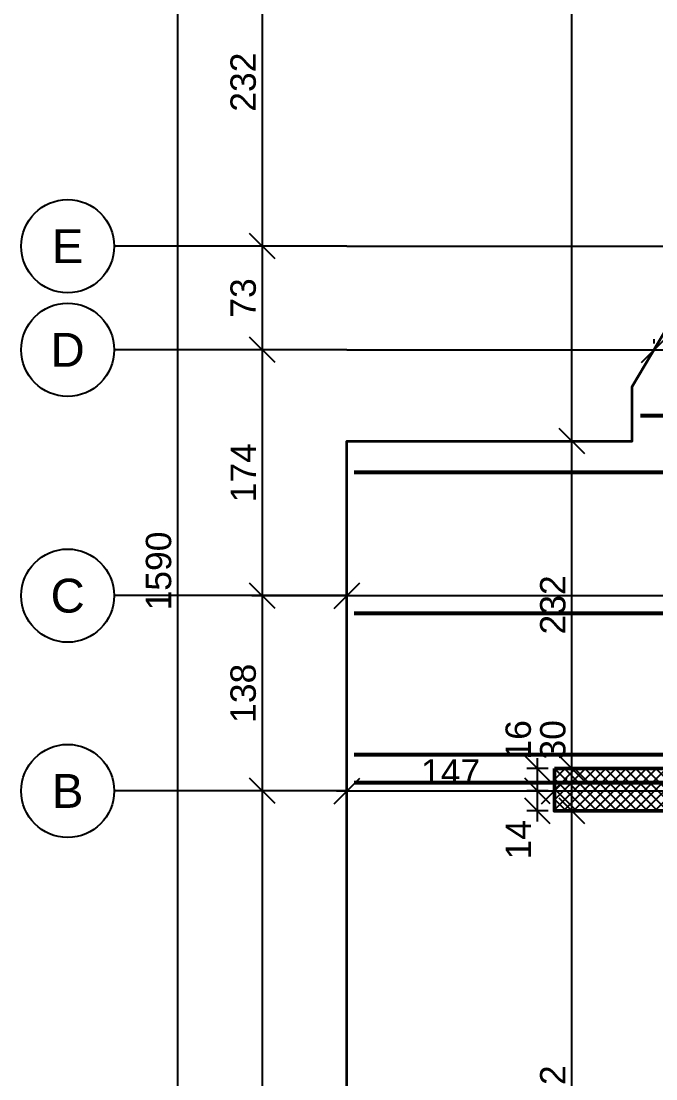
# Model space of a CAD drawing. Header units: millimetres. Extents: x -231 to 4719, y -2977 to 4533.
# Drawn here: x -231 to 219, y -2227 to -1478 of the extents above; entities that cross this region are included whole.
import ezdxf
from ezdxf.enums import TextEntityAlignment as Align

# ---------------------------------------------------------------- set-up
doc = ezdxf.new("R2010")
doc.units = ezdxf.units.MM
for name, color, linetype in [('FW_AXIS', 7, 'Continuous'), ('FW_DIM', 7, 'Continuous'), ('FW_WALL_HATCH', 8, 'Continuous'), ('REB_TOP_MESH_X', 5, 'Continuous')]:
    doc.layers.add(name, color=color, linetype=linetype)
doc.layers.add('SLAB', color=3, linetype='Continuous', lineweight=35)
doc.layers.add('WALL', color=1, linetype='Continuous', lineweight=50)
doc.styles.add('REBAR_TXT', font='arial.ttf')
doc.styles.get("Standard").update_dxf_attribs({"font": 'arial.ttf'})
doc.dimstyles.new('FW_DIM', dxfattribs={"dimtxt": 18, "dimasz": 9, "dimexe": 7.5, "dimexo": 4.5, "dimgap": 4.5, "dimtad": 1, "dimdec": 0, "dimtxsty": 'Standard', "dimtsz": 9, "dimcen": 2.5, "dimdle": 7.5, "dimclrd": 256, "dimclre": 256, "dimclrt": 7, "dimazin": 3, "dimtfac": 1, "dimtmove": 2, "dimatfit": 3})
doc.dimstyles.new('REBAR M-200', dxfattribs={"dimtxt": 15, "dimasz": 15, "dimexe": 25, "dimexo": 12.5, "dimgap": 10, "dimtad": 1, "dimdec": 0, "dimtxsty": 'Standard', "dimblk": 'NONE', "dimcen": 50, "dimse1": 1, "dimse2": 1, "dimclrd": 6, "dimclre": 6, "dimclrt": 7, "dimazin": 3, "dimtfac": 1, "dimtmove": 2, "dimatfit": 3, "dimldrblk": 'NONE', "dimlwd": 53})

# ---------------------------------------------------------------- blocks, each defined once
blk = doc.blocks.new('*D563')
at = {"color": 6, "lineweight": 53}
blk.add_line((5, -2017.62), (1102.5, -2017.62), dxfattribs=at)
at = {"layer": 'Defpoints'}
for p in [(5, -2017.62), (5, -2017.62), (1102.5, -2017.62)]:
    blk.add_point(p, dxfattribs=at)
at = {"layer": 'REB_TOP_MESH_X', "color": 7, "insert": (553.75, -2000.12), "char_height": 15, "attachment_point": 5}
blk.add_mtext('1098', dxfattribs=at)
blk = doc.blocks.new('_NONE')
blk = doc.blocks.new('*D576')
at = {"color": 6, "lineweight": 53}
blk.add_line((5, -1897.62), (993, -1897.62), dxfattribs=at)
at = {"layer": 'Defpoints'}
for p in [(5, -1897.62), (5, -1897.62), (993, -1897.62)]:
    blk.add_point(p, dxfattribs=at)
at = {"layer": 'REB_TOP_MESH_X', "color": 7, "insert": (499, -1880.12), "char_height": 15, "attachment_point": 5}
blk.add_mtext('988', dxfattribs=at)
blk = doc.blocks.new('*D577')
at = {"color": 6, "lineweight": 53}
blk.add_line((5, -1997.62), (993, -1997.62), dxfattribs=at)
at = {"layer": 'Defpoints'}
for p in [(5, -1997.62), (5, -1997.62), (993, -1997.62)]:
    blk.add_point(p, dxfattribs=at)
at = {"layer": 'REB_TOP_MESH_X', "color": 7, "insert": (499, -1980.12), "char_height": 15, "attachment_point": 5}
blk.add_mtext('988', dxfattribs=at)
blk = doc.blocks.new('*D578')
at = {"color": 6, "lineweight": 53}
blk.add_line((5, -1797.62), (608, -1797.62), dxfattribs=at)
at = {"layer": 'Defpoints'}
for p in [(5, -1797.62), (5, -1797.62), (608, -1797.62)]:
    blk.add_point(p, dxfattribs=at)
at = {"layer": 'REB_TOP_MESH_X', "color": 7, "insert": (306.5, -1780.12), "char_height": 15, "attachment_point": 5}
blk.add_mtext('603', dxfattribs=at)
blk = doc.blocks.new('*D588')
at = {"color": 6, "lineweight": 53}
blk.add_line((208, -1757.62), (608, -1757.62), dxfattribs=at)
at = {"layer": 'Defpoints'}
for p in [(208, -1757.62), (208, -1757.62), (608, -1757.62)]:
    blk.add_point(p, dxfattribs=at)
at = {"layer": 'REB_TOP_MESH_X', "color": 7, "insert": (408, -1740.12), "char_height": 15, "attachment_point": 5}
blk.add_mtext('400', dxfattribs=at)
blk = doc.blocks.new('_OBLIQUE')
at = {"color": 0, "linetype": 'BYBLOCK'}
blk.add_line((-0.5, -0.5), (0.5, 0.5), dxfattribs=at)
blk = doc.blocks.new('*D599')
for p, q in [((135, -2045.21), (135, -2016.04)), ((142.5, -2023.54), (127.5, -2023.54)), ((142.5, -2037.71), (127.5, -2037.71))]:
    blk.add_line(p, q)
at = {"layer": 'Defpoints'}
for p in [(147, -2023.54), (135, -2037.71), (147, -2037.71)]:
    blk.add_point(p, dxfattribs=at)
at = {"layer": 'FW_DIM', "xscale": 18, "yscale": 18, "rotation": 90}
for p in [(135, -2023.54), (135, -2037.71)]:
    blk.add_blockref('_OBLIQUE', p, dxfattribs=at)
at = {"layer": 'FW_DIM', "color": 7, "insert": (121.5, -2058.11), "char_height": 18, "attachment_point": 5, "rotation": 90}
blk.add_mtext('14', dxfattribs=at)
blk = doc.blocks.new('*D600')
for p, q in [((135, -2031.04), (135, -2000.21)), ((142.5, -2007.71), (127.5, -2007.71)), ((142.5, -2023.54), (127.5, -2023.54))]:
    blk.add_line(p, q)
at = {"layer": 'Defpoints'}
for p in [(147, -2007.71), (135, -2023.54), (147, -2023.54)]:
    blk.add_point(p, dxfattribs=at)
at = {"layer": 'FW_DIM', "xscale": 18, "yscale": 18, "rotation": 90}
for p in [(135, -2007.71), (135, -2023.54)]:
    blk.add_blockref('_OBLIQUE', p, dxfattribs=at)
at = {"layer": 'FW_DIM', "color": 7, "insert": (121.5, -1987.31), "char_height": 18, "attachment_point": 5, "rotation": 90}
blk.add_mtext('16', dxfattribs=at)
blk = doc.blocks.new('*D638')
for p, q in [((0, -2019.04), (0, -2016.04)), ((147, -2019.04), (147, -2016.04)), ((-7.5, -2023.54), (154.5, -2023.54))]:
    blk.add_line(p, q)
at = {"layer": 'Defpoints'}
for p in [(0, -2023.54), (0, -2023.54), (147, -2023.54)]:
    blk.add_point(p, dxfattribs=at)
at = {"layer": 'FW_DIM', "xscale": 18, "yscale": 18}
for p in [(0, -2023.54), (147, -2023.54)]:
    blk.add_blockref('_OBLIQUE', p, dxfattribs=at)
at = {"layer": 'FW_DIM', "color": 7, "insert": (73.5, -2010.04), "char_height": 18, "attachment_point": 5}
blk.add_mtext('147', dxfattribs=at)
blk = doc.blocks.new('*D639')
for p, q in [((147, -2019.04), (147, -2016.04)), ((347, -2019.04), (347, -2016.04)), ((139.5, -2023.54), (354.5, -2023.54))]:
    blk.add_line(p, q)
at = {"layer": 'Defpoints'}
for p in [(147, -2023.54), (147, -2023.54), (347, -2023.54)]:
    blk.add_point(p, dxfattribs=at)
at = {"layer": 'FW_DIM', "xscale": 18, "yscale": 18}
for p in [(147, -2023.54), (347, -2023.54)]:
    blk.add_blockref('_OBLIQUE', p, dxfattribs=at)
at = {"layer": 'FW_DIM', "color": 7, "insert": (247, -1987.54), "char_height": 18, "attachment_point": 5}
blk.add_mtext('200', dxfattribs=at)
blk = doc.blocks.new('*D646')
for p, q in [((0, -1880.68), (0, -1877.68)), ((588.01, -1880.68), (588.01, -1877.68)), ((-7.5, -1885.18), (595.51, -1885.18))]:
    blk.add_line(p, q)
at = {"layer": 'Defpoints'}
for p in [(0, -1885.18), (0, -1885.18), (588.01, -1885.18)]:
    blk.add_point(p, dxfattribs=at)
at = {"layer": 'FW_DIM', "xscale": 18, "yscale": 18}
for p in [(0, -1885.18), (588.01, -1885.18)]:
    blk.add_blockref('_OBLIQUE', p, dxfattribs=at)
at = {"layer": 'FW_DIM', "color": 7, "insert": (294.01, -1871.68), "char_height": 18, "attachment_point": 5}
blk.add_mtext('588', dxfattribs=at)
blk = doc.blocks.new('*D650')
for p, q in [((217.67, -1706.51), (217.67, -1703.51)), ((588.01, -1706.51), (588.01, -1703.51)), ((210.17, -1711.01), (595.51, -1711.01))]:
    blk.add_line(p, q)
at = {"layer": 'Defpoints'}
for p in [(217.67, -1711.01), (217.67, -1711.01), (588.01, -1711.01)]:
    blk.add_point(p, dxfattribs=at)
at = {"layer": 'FW_DIM', "xscale": 18, "yscale": 18}
for p in [(217.67, -1711.01), (588.01, -1711.01)]:
    blk.add_blockref('_OBLIQUE', p, dxfattribs=at)
at = {"layer": 'FW_DIM', "color": 7, "insert": (402.84, -1697.51), "char_height": 18, "attachment_point": 5}
blk.add_mtext('370', dxfattribs=at)
blk = doc.blocks.new('*D667')
for p, q in [((159.5, -2447.51), (159.5, -2030.21)), ((155, -2037.71), (152, -2037.71)), ((155, -2440.01), (152, -2440.01))]:
    blk.add_line(p, q)
at = {"layer": 'Defpoints'}
for p in [(159.5, -2037.71), (159.5, -2440.01), (159.5, -2440.01)]:
    blk.add_point(p, dxfattribs=at)
at = {"layer": 'FW_DIM', "xscale": 18, "yscale": 18, "rotation": 90}
for p in [(159.5, -2037.71), (159.5, -2440.01)]:
    blk.add_blockref('_OBLIQUE', p, dxfattribs=at)
at = {"layer": 'FW_DIM', "color": 7, "insert": (146, -2238.86), "char_height": 18, "attachment_point": 5, "rotation": 90}
blk.add_mtext('402', dxfattribs=at)
blk = doc.blocks.new('*D668')
for p, q in [((159.5, -2045.21), (159.5, -2000.21)), ((155, -2007.71), (152, -2007.71)), ((155, -2037.71), (152, -2037.71))]:
    blk.add_line(p, q)
at = {"layer": 'Defpoints'}
for p in [(159.5, -2007.71), (159.5, -2037.71), (159.5, -2037.71)]:
    blk.add_point(p, dxfattribs=at)
at = {"layer": 'FW_DIM', "xscale": 18, "yscale": 18, "rotation": 90}
for p in [(159.5, -2007.71), (159.5, -2037.71)]:
    blk.add_blockref('_OBLIQUE', p, dxfattribs=at)
at = {"layer": 'FW_DIM', "color": 7, "insert": (146, -1987.31), "char_height": 18, "attachment_point": 5, "rotation": 90}
blk.add_mtext('30', dxfattribs=at)
blk = doc.blocks.new('*D669')
for p, q in [((159.5, -2015.21), (159.5, -1768.22)), ((155, -1775.72), (152, -1775.72)), ((155, -2007.71), (152, -2007.71))]:
    blk.add_line(p, q)
at = {"layer": 'Defpoints'}
for p in [(159.5, -1775.72), (159.5, -2007.71), (159.5, -2007.71)]:
    blk.add_point(p, dxfattribs=at)
at = {"layer": 'FW_DIM', "xscale": 18, "yscale": 18, "rotation": 90}
for p in [(159.5, -1775.72), (159.5, -2007.71)]:
    blk.add_blockref('_OBLIQUE', p, dxfattribs=at)
at = {"layer": 'FW_DIM', "color": 7, "insert": (146, -1891.72), "char_height": 18, "attachment_point": 5, "rotation": 90}
blk.add_mtext('232', dxfattribs=at)
blk = doc.blocks.new('*D722')
for p, q in [((-60, -2647.21), (-60, -2016.01)), ((-4.5, -2023.51), (-67.5, -2023.51)), ((-4.5, -2639.71), (-67.5, -2639.71))]:
    blk.add_line(p, q)
at = {"layer": 'Defpoints'}
for p in [(0, -2023.51), (-60, -2639.71), (0, -2639.71)]:
    blk.add_point(p, dxfattribs=at)
at = {"layer": 'FW_DIM', "xscale": 18, "yscale": 18, "rotation": 90}
for p in [(-60, -2023.51), (-60, -2639.71)]:
    blk.add_blockref('_OBLIQUE', p, dxfattribs=at)
at = {"layer": 'FW_DIM', "color": 7, "insert": (-73.5, -2331.61), "char_height": 18, "attachment_point": 5, "rotation": 90}
blk.add_mtext('616', dxfattribs=at)
blk = doc.blocks.new('*D723')
for p, q in [((-60, -2031.01), (-60, -1877.71)), ((-4.5, -1885.21), (-67.5, -1885.21)), ((-4.5, -2023.51), (-67.5, -2023.51))]:
    blk.add_line(p, q)
at = {"layer": 'Defpoints'}
for p in [(0, -1885.21), (-60, -2023.51), (0, -2023.51)]:
    blk.add_point(p, dxfattribs=at)
at = {"layer": 'FW_DIM', "xscale": 18, "yscale": 18, "rotation": 90}
for p in [(-60, -1885.21), (-60, -2023.51)]:
    blk.add_blockref('_OBLIQUE', p, dxfattribs=at)
at = {"layer": 'FW_DIM', "color": 7, "insert": (-73.5, -1954.36), "char_height": 18, "attachment_point": 5, "rotation": 90}
blk.add_mtext('138', dxfattribs=at)
blk = doc.blocks.new('*D724')
for p, q in [((-60, -1892.71), (-60, -1703.51)), ((-4.5, -1711.01), (-67.5, -1711.01)), ((-4.5, -1885.21), (-67.5, -1885.21))]:
    blk.add_line(p, q)
at = {"layer": 'Defpoints'}
for p in [(0, -1711.01), (-60, -1885.21), (0, -1885.21)]:
    blk.add_point(p, dxfattribs=at)
at = {"layer": 'FW_DIM', "xscale": 18, "yscale": 18, "rotation": 90}
for p in [(-60, -1711.01), (-60, -1885.21)]:
    blk.add_blockref('_OBLIQUE', p, dxfattribs=at)
at = {"layer": 'FW_DIM', "color": 7, "insert": (-73.5, -1798.11), "char_height": 18, "attachment_point": 5, "rotation": 90}
blk.add_mtext('174', dxfattribs=at)
blk = doc.blocks.new('*D725')
for p, q in [((-60, -1718.51), (-60, -1630.11)), ((-4.5, -1637.61), (-67.5, -1637.61)), ((-4.5, -1711.01), (-67.5, -1711.01))]:
    blk.add_line(p, q)
at = {"layer": 'Defpoints'}
for p in [(0, -1637.61), (-60, -1711.01), (0, -1711.01)]:
    blk.add_point(p, dxfattribs=at)
at = {"layer": 'FW_DIM', "xscale": 18, "yscale": 18, "rotation": 90}
for p in [(-60, -1637.61), (-60, -1711.01)]:
    blk.add_blockref('_OBLIQUE', p, dxfattribs=at)
at = {"layer": 'FW_DIM', "color": 7, "insert": (-73.5, -1674.31), "char_height": 18, "attachment_point": 5, "rotation": 90}
blk.add_mtext('73', dxfattribs=at)
blk = doc.blocks.new('*D726')
for p, q in [((-60, -1645.11), (-60, -1397.71)), ((-4.5, -1405.21), (-67.5, -1405.21)), ((-4.5, -1637.61), (-67.5, -1637.61))]:
    blk.add_line(p, q)
at = {"layer": 'Defpoints'}
for p in [(0, -1405.21), (-60, -1637.61), (0, -1637.61)]:
    blk.add_point(p, dxfattribs=at)
at = {"layer": 'FW_DIM', "xscale": 18, "yscale": 18, "rotation": 90}
for p in [(-60, -1405.21), (-60, -1637.61)]:
    blk.add_blockref('_OBLIQUE', p, dxfattribs=at)
at = {"layer": 'FW_DIM', "color": 7, "insert": (-73.5, -1521.41), "char_height": 18, "attachment_point": 5, "rotation": 90}
blk.add_mtext('232', dxfattribs=at)
blk = doc.blocks.new('*D737')
for p, q in [((-120, -2670.21), (-120, -1065.22)), ((-4.5, -1072.72), (-127.5, -1072.72)), ((-4.5, -2662.71), (-127.5, -2662.71))]:
    blk.add_line(p, q)
at = {"layer": 'Defpoints'}
for p in [(0, -1072.72), (-120, -2662.71), (0, -2662.71)]:
    blk.add_point(p, dxfattribs=at)
at = {"layer": 'FW_DIM', "xscale": 18, "yscale": 18, "rotation": 90}
for p in [(-120, -1072.72), (-120, -2662.71)]:
    blk.add_blockref('_OBLIQUE', p, dxfattribs=at)
at = {"layer": 'FW_DIM', "color": 7, "insert": (-133.5, -1867.72), "char_height": 18, "attachment_point": 5, "rotation": 90}
blk.add_mtext('1590', dxfattribs=at)

msp = doc.modelspace()

# ---------------------------------------------------------------- hatches: boundary and pattern name
at = {"layer": 'FW_WALL_HATCH'}
h = msp.add_hatch(dxfattribs=at)
h.set_pattern_fill('ANSI37', scale=1.6)
h.paths.add_polyline_path([(147, -2037.71), (147, -2007.71), (347, -2007.71), (347, -2037.71), (147, -2037.71)])

# ---------------------------------------------------------------- linework, layer by layer
at = {"layer": 'FW_AXIS', "color": 8}
for p, q in [((159.5, -2662.71), (159.5, -1072.72)), ((0, -1637.61), (1569.04, -1637.61)), ((0, -1711.01), (1569.04, -1711.01)), ((0, -1885.18), (1569.04, -1885.18)), ((0, -2023.54), (1569.04, -2023.54))]:
    msp.add_line(p, q, dxfattribs=at)
at = {"layer": 'FW_AXIS', "linetype": 'CONTINUOUS'}
for p, q in [((0, -1637.61), (-165, -1637.61)), ((0, -1711.01), (-165, -1711.01)), ((0, -1885.18), (-165, -1885.18)), ((0, -2023.54), (-165, -2023.54))]:
    msp.add_line(p, q, dxfattribs=at)
at = {"layer": 'FW_AXIS'}
for centre in [(-198, -1637.61), (-198, -1711.01), (-198, -1885.18), (-198, -2023.54)]:
    msp.add_circle(centre, 33, dxfattribs=at)
at = {"layer": 'SLAB'}
msp.add_lwpolyline([(466.99, -1072.72), (1367, -1072.85), (1366.99, -1170.72), (1568.99, -1170.72), (1568.99, -1674.7), (1367, -1674.7), (1367, -2060.68), (1569.04, -2060.68), (1569.04, -2564.71), (1367, -2564.71), (1367, -2662.71), (147, -2640.01), (147, -2542.06), (0, -2542.06), (0, -1775.72), (202.2, -1775.72), (202.2, -1737.04), (354.91, -1480.07), (265.01, -1480.07), (265.01, -1170.83), (466.99, -1170.83), (466.99, -1072.72)], dxfattribs=at)
at = {"layer": 'WALL'}
msp.add_lwpolyline([(147, -2007.71), (347, -2007.71), (347, -2037.71), (147, -2037.71)], close=True, dxfattribs=at)

# ---------------------------------------------------------------- texts
at = {"layer": 'FW_AXIS', "color": 7, "style": 'REBAR_TXT'}
for s, p in [('E', (-198, -1637.61)), ('D', (-198, -1711.01)), ('C', (-198, -1885.18)), ('B', (-198, -2023.54))]:
    msp.add_text(s, height=24, dxfattribs=at).set_placement(p, align=Align.MIDDLE_CENTER)

# ---------------------------------------------------------------- dimensions: what is measured, and where the dimension line sits
at = {"layer": 'FW_DIM'}
for base, p1, p2, picture, middle in [((-120, -2662.71), (0, -2662.71), (0, -1072.72), '*D737', (-133.5, -1867.72)), ((-60, -1637.61), (0, -1637.61), (0, -1405.21), '*D726', (-73.5, -1521.41)), ((-60, -1711.01), (0, -1711.01), (0, -1637.61), '*D725', (-73.5, -1674.31)), ((-60, -1885.21), (0, -1885.21), (0, -1711.01), '*D724', (-73.5, -1798.11)), ((-60, -2023.51), (0, -2023.51), (0, -1885.21), '*D723', (-73.5, -1954.36)), ((-60, -2639.71), (0, -2639.71), (0, -2023.51), '*D722', (-73.5, -2331.61))]:
    dim = msp.add_linear_dim(base=base, p1=p1, p2=p2, angle=90, dimstyle='FW_DIM', dxfattribs=at)
    dim.commit()
    dim.dimension.update_dxf_attribs({"geometry": picture, "text_midpoint": middle})
for base, p1, p2, text, picture, middle in [((217.67, -1711.01), (217.67, -1711.01), (588.01, -1711.01), '370', '*D650', (402.84, -1697.51)), ((0, -1885.18), (0, -1885.18), (588.01, -1885.18), '588', '*D646', (294.01, -1871.68)), ((147, -2023.54), (147, -2023.54), (347, -2023.54), '200', '*D639', (247, -1987.54)), ((0, -2023.54), (0, -2023.54), (147, -2023.54), '147', '*D638', (73.5, -2010.04))]:
    dim = msp.add_linear_dim(base=base, p1=p1, p2=p2, text=text, dimstyle='FW_DIM', override={"dimtmove": 2}, dxfattribs=at)
    dim.commit()
    dim.dimension.update_dxf_attribs({"geometry": picture, "text_midpoint": middle, "dimtype": 160})
for base, p1, p2, text, picture, middle in [((159.5, -2007.71), (159.5, -2007.71), (159.5, -1775.72), '232', '*D669', (146, -1891.72)), ((135, -2023.54), (147, -2023.54), (147, -2007.71), '16', '*D600', (121.5, -1987.31)), ((159.5, -2037.71), (159.5, -2037.71), (159.5, -2007.71), '30', '*D668', (146, -1987.31)), ((135, -2037.71), (147, -2037.71), (147, -2023.54), '14', '*D599', (121.5, -2058.11)), ((159.5, -2440.01), (159.5, -2440.01), (159.5, -2037.71), '402', '*D667', (146, -2238.86))]:
    dim = msp.add_linear_dim(base=base, p1=p1, p2=p2, angle=90, text=text, dimstyle='FW_DIM', override={"dimtmove": 2}, dxfattribs=at)
    dim.commit()
    dim.dimension.update_dxf_attribs({"geometry": picture, "text_midpoint": middle, "dimtype": 160})
at = {"layer": 'REB_TOP_MESH_X'}
for base, p1, p2, picture, middle in [((208, -1757.62), (208, -1757.62), (608, -1757.62), '*D588', (408, -1740.12)), ((5, -1797.62), (5, -1797.62), (608, -1797.62), '*D578', (306.5, -1780.12)), ((5, -1897.62), (5, -1897.62), (993, -1897.62), '*D576', (499, -1880.12)), ((5, -1997.62), (5, -1997.62), (993, -1997.62), '*D577', (499, -1980.12)), ((5, -2017.62094326), (5, -2017.62094326), (1102.5, -2017.62094326), '*D563', (553.75, -2000.12094326))]:
    dim = msp.add_linear_dim(base=base, p1=p1, p2=p2, dimstyle='REBAR M-200', dxfattribs=at)
    dim.commit()
    dim.dimension.update_dxf_attribs({"geometry": picture, "text_midpoint": middle})

doc.saveas('drawing.dxf')
